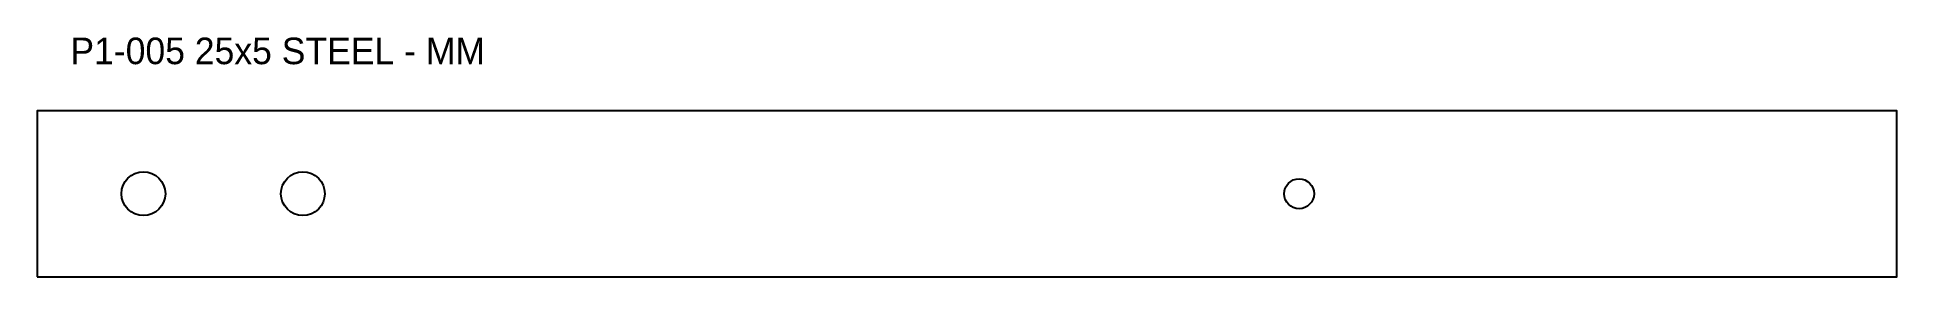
# Model space of a CAD drawing. Header units: millimetres. Extents: x 0 to 280, y 0 to 36.
import ezdxf

# ---------------------------------------------------------------- set-up
doc = ezdxf.new("R2010")
doc.units = ezdxf.units.MM

msp = doc.modelspace()

# ---------------------------------------------------------------- linework, layer by layer
at = {"layer": 'CUT'}
msp.add_lwpolyline([(0, 0), (280, 0), (280, 25), (0, 25)], close=True, dxfattribs=at)
at = {"layer": 'DRILL'}
for centre, radius in [((16, 12.5), 3.3), ((40, 12.5), 3.3), ((190, 12.5), 2.25)]:
    msp.add_circle(centre, radius, dxfattribs=at)

# ---------------------------------------------------------------- texts
msp.add_text('P1-005 25x5 STEEL - MM', height=4).set_placement((5, 32))

doc.saveas('drawing.dxf')
